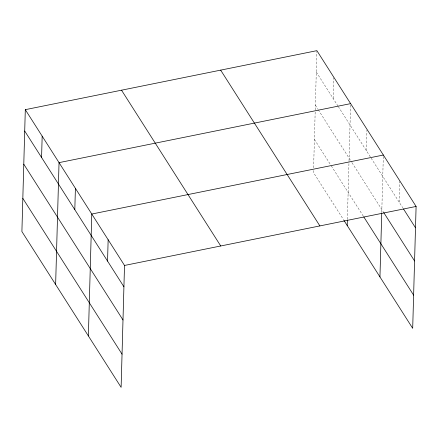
<?xml version="1.0" encoding="UTF-8"?>
<svg xmlns="http://www.w3.org/2000/svg" width="438" height="438" viewBox="0 0 438 438"><rect width="100%" height="100%" fill="white"/><g stroke="black" fill="none" stroke-linecap="round" stroke-linejoin="round"><path stroke-width="0.33" stroke-dasharray="2.19 1.64" d="M313.537 170.519L313.482 172.55L343.545 219.761M313.613 167.809L315.207 110.661M315.229 109.976L316.866 51.328M333.154 98.501L333.734 77.811M347.383 219.422L348.998 161.578M349.02 160.894L350.619 103.631M366.392 150.688L366.967 129.998M381.761 212.304L383.338 155.704M399.133 202.099L399.713 181.409M316.285 72.018L337.922 105.985M338.289 106.56L370.756 157.543M371.123 158.113L402.768 207.809M315.36 105.191L317.928 109.226M318.295 109.801L351.643 162.159M352.004 162.728L383.288 211.855M314.407 139.377L330.542 164.704M331.276 165.86L363.781 216.903"/><path stroke-width="0.66" d="M25.305 109.664L21.9 231.554L121.118 387.34L124.518 265.45L25.305 109.664L316.882 50.66L416.1 206.446L412.695 328.336L343.912 220.336M41.577 157.505L42.174 136.147M55.631 284.519L59.037 162.635L350.619 103.631M74.81 209.692L75.407 188.335M88.372 335.93L91.777 214.04L383.36 155.036M107.551 261.103L108.148 239.745M347.214 225.515L347.367 220.1M379.954 276.925L381.739 212.988M124.518 265.45L416.1 206.446M403.497 208.953L415.503 227.804M383.655 212.425L414.578 260.977M363.781 216.903L413.62 295.157M220.664 70.135L319.877 225.915M121.529 90.195L220.741 245.981M24.709 131.022L123.921 286.808M23.783 164.195L122.996 319.981M22.825 198.376L122.043 354.161"/></g></svg>
